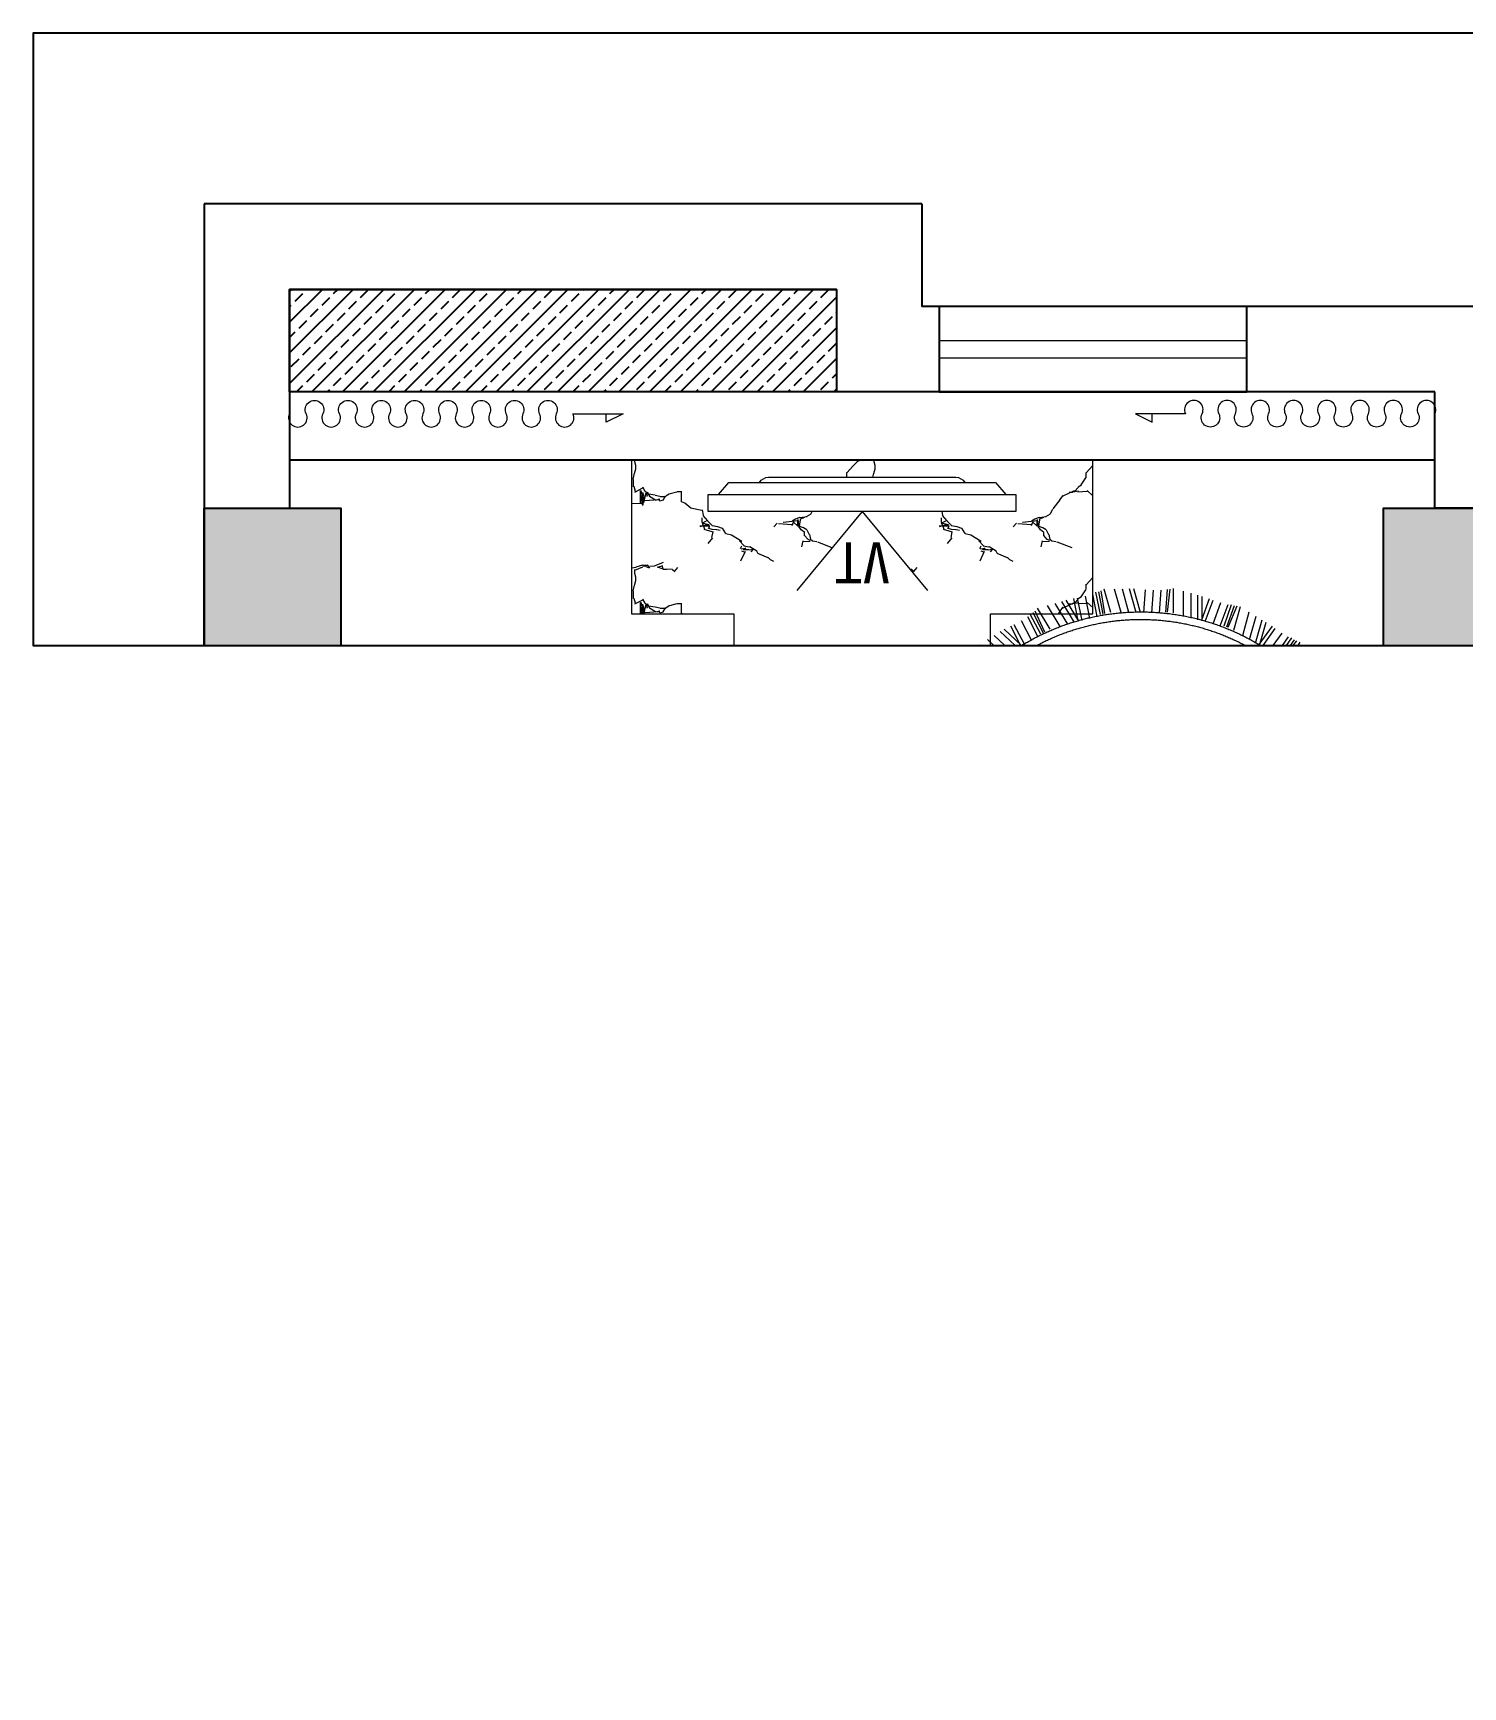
# Model space of a CAD drawing. Header units: millimetres. Extents: x 3162 to 221128, y -144913 to 11496.
# Drawn here: x 39028 to 43210, y -124041 to -119201 of the extents above; entities that cross this region are included whole.
import ezdxf
from ezdxf.enums import TextEntityAlignment as Align
from ezdxf.xclip import XClip

# ---------------------------------------------------------------- set-up
doc = ezdxf.new("R2010")
doc.units = ezdxf.units.MM
doc.header["$LTSCALE"] = 10
doc.header["$XCLIPFRAME"] = 2
for name, pattern in [('ACAD_ISO03W100', [30, 12, -18]), ('DASH', [8.89, 6.35, -2.54]), ('HIDDEN', [9.525, 6.35, -3.175])]:
    doc.linetypes.add(name, pattern=pattern)
doc.layers.get('Defpoints').update_dxf_attribs({"color": 250})
for name, color, linetype, lineweight in [('FC-Hatch【平面填充】', 250, 'Continuous', 0), ('FF-Curtain', 32, 'Continuous', 0), ('FF-Win【窗】', 132, 'Continuous', 0), ('FF-【活动成品家具】', 51, 'Continuous', 0), ('Hidden【虚线】', 136, 'DASH', 0)]:
    doc.layers.add(name, color=color, linetype=linetype, lineweight=lineweight)
for name, color, linetype in [('WALL_NEW【新建墙体】', 4, 'Continuous'), ('WALL【墙体】', 7, 'Continuous'), ('走线及回路标注', 1, 'Continuous')]:
    doc.layers.add(name, color=color, linetype=linetype)
doc.styles.add('ROMANTIC', font='', dxfattribs={"bigfont": 'gbcbig.shx'})
doc.styles.get('ROMANTIC').set_extended_font_data('STXihei')

# ---------------------------------------------------------------- blocks, each defined once
blk = doc.blocks.new('hlw_3_900_250')
for p, q in [((-0.5, 0.1389), (0.5, 0.1389)), ((-0.5, -0.1389), (0.5, -0.1389))]:
    blk.add_line(p, q)
at = {"linetype": 'HIDDEN', "ltscale": 15}
for p, q in [((-0.5, 0.0278), (0.5, 0.0278)), ((-0.5, -0.0278), (0.5, -0.0278))]:
    blk.add_line(p, q, dxfattribs=at)
blk = doc.blocks.new('1800平10104199')
h = blk.add_hatch()
h.set_pattern_fill('ANSI38', color=8, scale=100, style=0)
h.set_pattern_definition([(45, (-2757.802, -6613.146), (-8.838835, 8.838835), []), (135, (-2757.802, -6613.146), (-26.516504, 8.838835), [31.25, -18.75])])
h.paths.add_polyline_path([(511.3, -760, 1), (410.5, -760, 1)])
h.paths.add_polyline_path([(635.4, -926.8, 1), (588.8, -926.8, 1)])
h.paths.add_polyline_path([(799.5, -1093.5, 1), (737.5, -1093.5, 1)])
h.paths.add_polyline_path([(755.5, -837.6, 1), (871.9, -837.6, 1)])
h.paths.add_polyline_path([(1031.1, -868.6, 1), (1116.5, -868.6, 1)])
h.paths.add_polyline_path([(1221.2, -802.7, 1), (1104.8, -802.7, 1)])
h.paths.add_polyline_path([(1109.5, -442.5, 1), (1047.5, -442.5, 1)])
h.paths.add_polyline_path([(1249.1, -252.4, 1), (1094, -252.4, 1)])
at = {"ltscale": 300}
for p, q in [((-1534.8, 1322.3), (1533.8, 1322.3)), ((-1534.8, 1322.3), (-1534.8, 965.8)), ((-946.5, 1322.3), (-946.5, 965.9)), ((-900.5, -677.7), (-900.5, 1322.3)), ((899.5, -677.7), (899.5, 1322.3)), ((945.5, 1322.3), (945.5, 965.9)), ((1533.8, 1322.3), (1533.8, 965.8)), ((1408.5, -150.2), (1357.1, -192.4)), ((-900.5, -677.7), (899.5, -677.7))]:
    blk.add_line(p, q, dxfattribs=at)
at = {"color": 8}
for p, q in [((-1524.8, 1322.3), (-1524.8, 960)), ((-956.5, 1322.3), (-956.5, 960)), ((-865.5, 1322.3), (-865.5, 1322.3)), ((-865.5, 1322.3), (-865.5, 1322.3)), ((955.5, 1322.3), (955.5, 960)), ((1523.8, 1322.3), (1523.8, 960)), ((-1241.4, 1247.3), (-1241.4, 1006.8)), ((1245.5, 1247.3), (1245.5, 1006.8)), ((-1372.9, 1127.1), (-1112.4, 1127.1)), ((1113.9, 1127.1), (1374.4, 1127.1)), ((903.4, 145.8), (899.2, 79.5)), ((914.6, 146.3), (910.4, 79.9)), ((907.5, 78.5), (936, 144.2)), ((920.4, 76.7), (948.8, 142.4)), ((941.2, 73.8), (969.6, 139.5)), ((963.9, 70.6), (992.3, 136.3)), ((993.6, 66.4), (1022, 132.1)), ((1031.5, 125.9), (1012.1, 61.1)), ((1037.9, 122), (1015.9, 59.2)), ((1046.6, 119.1), (1023.9, 56.7)), ((1054.5, 112.5), (1032.5, 49.7)), ((1074.6, 103.7), (1052.6, 40.9)), ((1096.9, 95), (1075, 32.2)), ((1082.7, 29), (1127.8, 84.6)), ((1107.8, 92.4), (1085.9, 29.6)), ((1094.6, 23.8), (1139.7, 79.4)), ((1113.8, 15.4), (1158.9, 71)), ((1134.9, 6.2), (1180, 61.8)), ((1162.3, -5.8), (1207.4, 49.8)), ((1214.9, 41.2), (1178.7, -15.9)), ((1219.9, 35.7), (1181.9, -18.8)), ((1227.6, 30.6), (1188.9, -23.4)), ((1233.4, 22.1), (1195.3, -32.4)), ((1250.4, 8.2), (1212.3, -46.3)), ((1269.6, -6.2), (1231.5, -60.7)), ((1238.1, -65.9), (1296.5, -24.5)), ((1279.3, -11.6), (1241.3, -66.1)), ((1248.1, -74.1), (1306.5, -32.7)), ((1264.4, -87.4), (1322.8, -46)), ((1282.1, -101.9), (1340.5, -60.5)), ((1305.3, -120.9), (1363.7, -79.5)), ((1368.6, -89.8), (1318.3, -135)), ((1372, -96.5), (1320.6, -138.7)), ((1378, -103.4), (1326.1, -145)), ((1381.3, -113.1), (1329.9, -155.4)), ((1393.9, -131.1), (1342.5, -173.4)), ((1362.1, -199.2), (1429.5, -175.1)), ((1416.4, -158), (1365.1, -200.3)), ((1369.5, -209.8), (1436.9, -185.7)), ((1381.5, -227), (1449, -202.9)), ((1394.7, -245.8), (1462.2, -221.7)), ((1411.9, -270.3), (1479.4, -246.2)), ((1481.3, -257.4), (1420.7, -287.4)), ((1482.8, -264.7), (1421.9, -291.5)), ((1486.7, -273.1), (1425.5, -299.1)), ((1487.2, -283.3), (1426.3, -310.1)), ((1494.5, -304), (1433.6, -330.8)), ((1503.4, -326.3), (1442.5, -353.1)), ((1508.9, -336), (1448.1, -362.8)), ((1445.5, -360.9), (1516.9, -355.9)), ((1449.8, -373.2), (1521.2, -368.2)), ((1456.7, -393), (1528.2, -388)), ((1464.4, -414.7), (1535.8, -409.7)), ((1474.3, -442.9), (1545.7, -437.9)), ((1543.2, -475.7), (1477.4, -485.1)), ((1544.6, -449.2), (1478.1, -461.7)), ((1544, -456.7), (1478.2, -466.1)), ((1545.5, -465.7), (1479.6, -474.3)), ((1544.7, -497.7), (1478.9, -507.1)), ((1547.2, -521.5), (1481.4, -530.9)), ((1549.9, -532.4), (1484.1, -541.8)), ((1482.1, -539.3), (1552.3, -553.7)), ((1483, -552.2), (1553.1, -566.7)), ((1484.4, -573.1), (1554.5, -587.6)), ((1485.9, -596.1), (1556, -610.5)), ((1487.8, -626), (1557.9, -640.4)), ((1545.3, -676.2), (1479.4, -667.5)), ((1550.2, -667.1), (1484.4, -657.6)), ((1551.2, -658), (1485.3, -649.3)), ((1553.7, -651), (1486.4, -645.1)), ((85, -697.7), (150.9, -689)), ((88.9, -721.3), (154.8, -712.6)), ((89.2, -732.5), (155.2, -723.8)), ((156.4, -720.8), (92.8, -753.7)), ((1469.3, -720.8), (1533, -753.7)), ((1536.5, -732.5), (1470.6, -723.8)), ((1536.8, -721.3), (1470.9, -712.6)), ((1540.8, -697.7), (1474.9, -689)), ((159.1, -733.5), (95.5, -766.4)), ((163.4, -754.1), (99.8, -786.9)), ((1462.3, -754.1), (1526, -786.9)), ((1466.7, -733.5), (1530.3, -766.4)), ((168.2, -776.5), (104.5, -809.4)), ((110.4, -808.4), (172.3, -790.7)), ((110.9, -815.8), (175, -794.4)), ((181.3, -812.5), (111.3, -827.2)), ((1451.4, -805.9), (1515, -838.7)), ((1457.6, -776.5), (1521.2, -809.4)), ((195, -839.2), (125, -853.9)), ((205.5, -859.6), (135.5, -874.3)), ((1483.1, -889.2), (1422, -863)), ((1493.2, -869.7), (1432.1, -843.6)), ((1500.4, -862.4), (1439.6, -835.4)), ((1503.8, -853.8), (1442.7, -827.7)), ((1508.1, -847.8), (1444.9, -823.9)), ((215.1, -878.3), (145.1, -893)), ((221.1, -889.8), (151, -904.5)), ((161.6, -923.1), (218.2, -888.3)), ((168.4, -932), (225, -897.2)), ((180.3, -952.9), (236.9, -918)), ((1402, -903.8), (1454.4, -952.5)), ((1408, -892.2), (1460.4, -941)), ((1469.6, -921.6), (1408.4, -895.4)), ((1472.9, -910.9), (1411.7, -884.8)), ((190.3, -972.4), (246.9, -937.6)), ((192.2, -982.5), (249.3, -948.4)), ((197.2, -990.2), (253.8, -955.4)), ((199.7, -997.3), (255.6, -959.3)), ((1381.7, -942.7), (1434.1, -991.5)), ((1392.3, -922.3), (1444.7, -971.1)), ((266.6, -975.1), (203.1, -1008.1)), ((287, -997), (223.5, -1030.1)), ((302.6, -1013.9), (239.1, -1046.9)), ((1375.8, -1058.1), (1324, -1016.4)), ((1390.9, -1042.1), (1339.1, -1000.4)), ((1399.8, -1036.9), (1348.5, -994.6)), ((1405.3, -1029.6), (1353.5, -987.9)), ((1411.2, -1024.9), (1356.7, -984.9)), ((1367.8, -969.3), (1420.2, -1018)), ((316.9, -1029.2), (253.4, -1062.3)), ((325.7, -1038.8), (262.2, -1071.8)), ((277.5, -1086.9), (322.6, -1038.1)), ((286.4, -1093.6), (331.5, -1044.8)), ((303.5, -1110.5), (348.6, -1061.6)), ((1293.9, -1050.2), (1331.2, -1111.3)), ((1354.1, -1085.6), (1302.3, -1043.9)), ((1302.8, -1040.7), (1340.1, -1101.8)), ((1360.1, -1076.2), (1308.3, -1034.5)), ((318.4, -1126.6), (363.5, -1077.8)), ((323, -1135.8), (368.7, -1087.5)), ((329.9, -1141.8), (375, -1093)), ((334.1, -1148), (377.8, -1096.3)), ((392.6, -1108.5), (340.4, -1157.5)), ((1243.2, -1104.1), (1280.5, -1165.2)), ((1263.8, -1082.2), (1301.1, -1143.3)), ((1279.5, -1065.5), (1316.8, -1126.6)), ((418.2, -1124.2), (365.9, -1173.1)), ((437.7, -1136.2), (385.5, -1185.1)), ((455.6, -1147.1), (403.4, -1196.1)), ((466.7, -1153.9), (414.5, -1202.9)), ((433.2, -1213.3), (463.5, -1154.1)), ((443.6, -1217.3), (473.9, -1158.1)), ((1198.6, -1212.4), (1160, -1158.3)), ((1161.3, -1155.3), (1180.8, -1224.2)), ((1207, -1205), (1168.4, -1150.9)), ((1227, -1191.7), (1188.4, -1137.6)), ((1245.8, -1180.4), (1207.2, -1126.3)), ((1255.8, -1177.8), (1217.8, -1123.2)), ((1263.1, -1172.3), (1224.5, -1118.2)), ((1270, -1169.4), (1228.3, -1116.1)), ((464.6, -1229), (494.9, -1169.8)), ((483.4, -1240.5), (513.6, -1181.3)), ((490.2, -1248.1), (521.2, -1189.3)), ((498.5, -1252.1), (528.8, -1192.9)), ((504.2, -1256.8), (532.4, -1195.3)), ((549.9, -1203.1), (512.8, -1264.3)), ((1087.6, -1271.3), (1065.1, -1208.8)), ((1095, -1270.3), (1069.3, -1207.8)), ((1086.9, -1200.3), (1106.4, -1269.2)), ((1112.6, -1184.8), (1132, -1253.7)), ((1132.2, -1172.9), (1151.7, -1241.8)), ((1150.2, -1162), (1169.6, -1230.9)), ((578.7, -1211.3), (541.7, -1272.5)), ((600.9, -1217.5), (563.8, -1278.7)), ((621, -1223.2), (583.9, -1284.5)), ((633.5, -1226.8), (596.4, -1288)), ((617.3, -1293), (630.5, -1227.8)), ((628.4, -1294.1), (641.6, -1228.9)), ((651.8, -1299.6), (664.9, -1234.5)), ((672.9, -1305.6), (686.1, -1240.5)), ((681.6, -1311.1), (695.6, -1246.1)), ((690.6, -1312.7), (703.8, -1247.6)), ((697.4, -1315.7), (707.9, -1248.9)), ((726.9, -1251.7), (707.7, -1320.6)), ((756.9, -1251.8), (737.7, -1320.7)), ((779.9, -1251.8), (760.7, -1320.8)), ((800.8, -1251.9), (781.6, -1320.9)), ((813.8, -1251.9), (794.6, -1320.9)), ((827.1, -1318.1), (822.2, -1251.8)), ((851, -1317.2), (846.1, -1250.9)), ((873, -1317.2), (868.1, -1250.9)), ((892, -1319.3), (887.1, -1253)), ((899.4, -1320.4), (891.4, -1253.2)), ((910.4, -1250.7), (910.6, -1322.3)), ((939.3, -1242.7), (939.5, -1314.3)), ((961.5, -1236.6), (961.6, -1308.2)), ((981.7, -1231), (981.8, -1302.6)), ((1014.7, -1292.5), (992.2, -1230)), ((994.2, -1227.5), (994.3, -1299.1)), ((1024.8, -1287.6), (1002.2, -1225.1)), ((1047.6, -1280.3), (1025, -1217.8)), ((1068.8, -1274.4), (1046.2, -1211.9)), ((1079.1, -1274.6), (1057.3, -1211.8))]:
    blk.add_line(p, q, dxfattribs=at)
for points in [[(-895.5, 1322.3, 0.39642), (-865.5, 1294), (-0.5, 1294), (868.6, 1294)], [(868.6, 1294), (868.6, -587.2, -0.325595), (818.6, -644.2), (-815.5, -644.2, -0.382387), (-865.5, -591.9), (-865.5, 1294)], [(-865.5, 522.2, 0.078778), (-456.2, 550.1, -0.068393), (490.7, 554.5, 0.079495), (868.6, 576.2)]]:
    blk.add_lwpolyline(points, format="xyb", dxfattribs=at)
for centre, radius in [((-1241.4, 1124.3), 99.6), ((1245.5, 1124.3), 99.6), ((-1241.4, 1124.3), 39.6), ((1245.5, 1124.3), 39.6)]:
    blk.add_circle(centre, radius, dxfattribs=at)
for centre, radius, start, end in [((868.5, 1324.1), 30.1, 270.0725, 356.5701), ((-336.9, 1171.8), 308.5, 175.3048, 198.6942), ((-531.6, 1469.5), 294.8, 247.5179, 264.267), ((-661.4, 952.7), 245, 40.4189, 85.9871), ((-2259.7, 935.8), 1636.4, 4.8098, 9.1892), ((-373.1, 4551.3), 3380.3, 266.8134, 276.1602), ((6.8, 946.1), 245, 94.0129, 139.5811), ((-203.6, 1170.5), 194.3, 306.5711, 5.89), ((145.4, 1106.9), 176.7, 151.7736, 201.6983), ((309.2, 1177.1), 194.3, 174.11, 233.4289), ((297.6, 2033.7), 856.1, 257.7438, 273.6284), ((98.7, 952.7), 245, 40.4189, 85.9871), ((-241.4, 1072.8), 378.3, 353.4947, 19.1867), ((477.9, 812.6), 387.8, 68.2026, 108.9817), ((737.4, 946.1), 245, 94.0129, 139.5811), ((644.8, 1327.3), 156.3, 261.5958, 298.9092), ((527, 1170.5), 194.3, 333.7371, 5.89), ((1216.3, 1044.5), 517, 163.6046, 172.3273), ((-662.1, 1043), 44.6, 314.4736, 42.1713), ((-2990.2, 1118.7), 2361.8, 357.3905, 358.8876), ((527, 1170.5), 194.3, 320.9404, 333.7371), ((745.2, 1073), 45.9, 165.3506, 223.2684), ((-185.5, 1019.5), 168.1, 337.017, 7.5368), ((177.6, 996.3), 54.7, 142.0833, 220.902), ((545.2, 1019.5), 168.1, 337.017, 7.5368), ((-451, 819.7), 194.3, 126.5711, 185.89), ((-1120.7, 936.2), 495.6, 344.0243, 8.7071), ((-203.6, 813.1), 194.3, 4.3181, 53.4289), ((309.2, 819.7), 194.3, 126.5711, 172.3641), ((527, 813.1), 194.3, 354.11, 53.4289), ((-1507, 923.2), 40.9, 115.784, 31.7834), ((-1240.7, 2490.7), 1563.2, 261.4814, 278.5186), ((-974.3, 923.2), 40.9, 148.2166, 64.216), ((152, 938.6), 183.4, 175.2233, 196.23), ((-193, 940), 329.9, 343.7954, 3.5554), ((1154.5, 929.9), 455.2, 176.9801, 197.479), ((973.3, 923.2), 40.9, 115.784, 31.7834), ((1239.7, 2490.7), 1563.2, 261.4814, 278.5186), ((1506, 923.2), 40.9, 148.2166, 64.216), ((737.4, 1037.5), 245, 220.4189, 265.9871), ((-690.3, 5564.4), 4764.9, 267.8927, 277.5858), ((23.8, 1100.1), 272.5, 251.8082, 283.204), ((314.8, -460.2), 1315.1, 65.0983, 100.0195), ((-380.9, -967.5), 1786.8, 97.8585, 98.4763), ((-661.4, 1044.1), 245, 274.0129, 278.3417), ((479.7, -680.2), 1492.8, 80.7251, 83.5186), ((-113.5, 845.3), 452.3, 220.7333, 256.9672), ((711.6, -1003.3), 1554.8, 93.6786, 116.8708), ((716, -228.3), 779.4, 92.6087, 126.6587), ((-277.1, 1136.4), 735.1, 240.1408, 264.511), ((815.2, -583.5), 648.3, 188.3552, 82.5258), ((-39.5, 1274.6), 1371.9, 255.0326, 276.4383), ((-65.8, -1304.9), 1207.9, 88.7545, 122.4486), ((27.4, -1252.5), 1157.2, 93.3188, 127.4147), ((892.2, -209.2), 378.7, 214.9316, 266.4293)]:
    blk.add_arc(centre, radius, start, end, dxfattribs=at)
at = {"ltscale": 300}
for centre, radius, start, end in [((-1507, 923.2), 50.9, 123.0907, 10.4547), ((-1240.7, 2490.7), 1573.2, 262.0985, 277.9015), ((-974.3, 923.2), 50.9, 169.5453, 56.9093), ((973.3, 923.2), 50.9, 123.0907, 10.4547), ((1239.7, 2490.7), 1573.2, 262.0985, 277.9015), ((1506, 923.2), 50.9, 169.5453, 56.9093), ((815.2, -583.5), 670.3, 188.0791, 82.7724)]:
    blk.add_arc(centre, radius, start, end, dxfattribs=at)
blk = doc.blocks.new('海龙工具_液晶电视')
at = {"color": 251, "linetype": 'ACAD_ISO03W100', "ltscale": 2.5}
for q in [(-507.9, 716), (507.9, 716)]:
    blk.add_line((0, 100), q, dxfattribs=at)
blk.add_line((-450, 50), (450, 50))
at = {"color": 251}
blk.add_line((-300, 15), (300, 15), dxfattribs=at)
blk.add_lwpolyline([(-450, 50), (450, 50), (450, 100), (-450, 100)], close=True)
blk.add_lwpolyline([(-420, 50), (-390, 15), (-300, 15, 0.267949), (-274, 0), (274, 0, 0.267949), (300, 15), (390, 15), (420, 50)], format="xyb")
at = {"color": 250, "style": 'ROMANTIC', "text_generation_flag": 6}
blk.add_text('TV', height=120, rotation=180, dxfattribs=at).set_placement((0.8, 250.3), align=Align.MIDDLE)
blk = doc.blocks.new('液晶电视')
at = {"ltscale": 4}
blk.add_blockref('海龙工具_液晶电视', (0, 0), dxfattribs=at)
blk = doc.blocks.new('海龙_05060884')
at = {"layer": 'FF-【活动成品家具】'}
h = blk.add_hatch(dxfattribs=at)
h.set_pattern_fill('AA大理石深SC800', color=8, scale=700, pattern_type=2)
h.set_pattern_definition([(177.769103, (2569207.35, -1702093.014), (-700.00002183, -2.69e-05), [40.03034, -8366.3405]), (28.1136392, (2569187.35, -1702055.616), (700.0000028, 327.23196765), [26.45461, -5529.00824]), (76.6298055, (2569187.35, -1702002.636), (-1.05e-05, 327.2319275), [14.41496, -3012.71901]), (106.992819, (2569190.68, -1701979.26), (6.7e-06, 327.2319222), [11.40566, -2383.78875]), (21.8355897, (2569187.35, -1701955.89), (699.99999517, 327.2319006), [25.13679, -5253.58526]), (17.3096175, (2569190.68, -1701949.66), (700.0000145, 327.231969), [10.47438, -2189.14444]), (162.690382, (2569167.35, -1702091.46), (-700.0000325, 327.231908), [20.94876, -2178.67006]), (125.490837, (2569147.35, -1702085.22), (-4.3e-05, 327.231901), [17.22434, -1188.48149]), (162.690382, (2569137.35, -1702071.2), (-700.0000325, 327.231908), [10.47438, -2189.14444]), (136.925518, (2569127.35, -1702068.08), (-2e-05, 327.23191), [22.8165, -935.47517]), (3.3442344, (2569084.018, -1702054.058), (700.000013, 4.667e-05), [26.71214, -5582.84048]), (10.5914065, (2569067.35, -1702057.174), (1400.000031, 327.2319727), [16.95554, -3543.70772]), (0, (2569057.35, -1702057.17), (700, 327.23194), [10, -689.99994]), (103.370194, (2569187.35, -1702055.616), (-5.48e-05, 327.2319113), [14.41489, -3012.71901]), (90, (2569184, -1702041.6), (700, -4e-14), [10.90773, -316.32419]), (90, (2569184, -1702030.7), (700, -4e-14), [10.90773, -316.32419]), (78.995121, (2569184.02, -1702019.776), (-2.72e-05, 327.2319559), [17.46185, -3649.52189]), (90, (2569187.35, -1701968.35), (700, -4e-14), [12.46598, -314.76592]), (6.6658365, (2569177.35, -1701951.21), (699.9999705, 1.27e-05), [13.42411, -2805.63262]), (160.679045, (2569177.35, -1701951.21), (-699.9999937, 327.231933), [14.12908, -2952.97835]), (47.485996, (2568894.02, -1702156.9), (700.0000005, 654.4639248), [14.79793, -3092.76646]), (6.1571803, (2568904.018, -1702145.995), (2800.00001973, 327.23192843), [43.58473, -9109.2134]), (31.9352432, (2568947.35, -1702141.32), (699.9999716, 327.2319319), [11.78345, -2462.74511]), (19.3209546, (2568957.35, -1702135.09), (699.999996, 327.2319281), [14.12908, -2952.97835]), (8.8568723, (2568970.68, -1702130.41), (699.9999635, 5.46e-05), [20.24134, -2105.10111]), (30.29957, (2568990.684, -1702127.295), (700.0000166, 327.2319738), [15.44284, -3227.55244]), (61.8626245, (2569004.02, -1702119.5), (-3.7e-05, 327.231936), [14.13664, -1470.21231]), (52.9473395, (2569010.684, -1702107.038), (700.00000455, 981.6958246), [33.192334, -6937.19747]), (51.263996, (2569030.684, -1702080.55), (699.999997, 981.6958529), [15.98128, -3340.08304]), (25.054876, (2569040.68, -1702068.08), (700, -3e-06), [36.79571, -735.91427]), (47.485996, (2569074.02, -1702052.5), (700.0000005, 654.4639248), [14.79793, -3092.76646]), (31.9352432, (2569084.02, -1702041.59), (699.9999716, 327.2319319), [11.78345, -2462.74511]), (56.6470201, (2569094.018, -1702035.36), (700.0000012, 981.6958188), [24.25143, -5068.55181]), (90, (2569107.35, -1702015.1), (700, -4e-14), [15.582476, -311.64945]), (47.485996, (2569107.35, -1701999.52), (700.0000005, 654.4639248), [29.59586, -3077.96853]), (47.485996, (2569127.35, -1701977.704), (700.0000005, 654.4639248), [14.79793, -3092.76646]), (19.3209546, (2569137.35, -1701966.796), (699.999996, 327.2319281), [14.12908, -2952.97835]), (56.2378233, (2569150.684, -1701962.12), (699.99996254, 981.69585345), [29.98968, -6267.84088]), (25.054876, (2568970.68, -1702136.64), (700, -3e-06), [14.71827, -757.99171]), (80.6556929, (2568967.35, -1702156.9), (2.62e-05, 327.2319152), [20.52967, -4290.69354]), (160.679045, (2568980.684, -1702161.58), (-699.9999937, 327.231933), [14.12908, -2952.97835]), (148.064756, (2568990.68, -1702167.81), (-699.999967, 327.2319416), [11.78345, -2462.74511]), (115.424913, (2568997.35, -1702181.834), (-700.000029, 1636.1597197), [15.52817, -3245.38277]), (103.370194, (2569000.684, -1702195.86), (-5.48e-05, 327.2319113), [14.41489, -3012.71901]), (144.961427, (2569007.35, -1702200.53), (-700.0000265, 654.4638884), [8.14233, -1701.74844]), (173.334163, (2569020.684, -1702202.09), (-699.9999705, 1.88e-05), [13.42411, -2805.63262]), (158.418473, (2569064.018, -1702219.232), (-4199.99999472, 1636.15974199), [46.60026, -9739.4493]), (78.995121, (2568977.35, -1702217.674), (-2.72e-05, 327.2319559), [17.46185, -3649.52189]), (4.4550498, (2568980.684, -1702200.533), (700.0000104, 4.37e-05), [20.0606, -4192.66778]), (154.945124, (2569000.68, -1702198.97), (-700, -9e-07), [7.35917, -765.35081]), (132.514004, (2568994.02, -1702195.86), (-699.9999993, 654.463926), [14.79793, -3092.76646]), (90, (2568984, -1702184.95), (700, -4e-14), [9.34949, -317.88246]), (142.076999, (2568984.02, -1702175.6), (-700.0000235, 654.463844), [12.67686, -2649.46857]), (125.490837, (2568974.02, -1702167.81), (-4.3e-05, 327.231901), [11.48294, -1194.22296]), (99.344307, (2568967.35, -1702158.46), (-2.57e-05, 327.2319152), [20.5296, -4290.69354]), (90, (2568964, -1702156.9), (700, -4e-14), [18.69897, -308.53291]), (136.925518, (2568964.02, -1702156.9), (-2e-05, 327.23191), [18.2532, -940.03847]), (70.3775316, (2568947.35, -1702153.79), (1.97e-05, 327.231914), [9.92593, -2074.51804]), (175.54495, (2568947.35, -1702153.786), (-700.0000158, -2.36e-05), [40.1212, -4172.60718]), (148.064756, (2569544.02, -1702230.14), (-699.999967, 327.2319416), [23.56697, -2450.96166]), (35.0385725, (2569504.02, -1702225.47), (700.000032, 654.463882), [8.14233, -1701.74844]), (6.6658365, (2569520.684, -1702225.465), (699.9999705, 1.27e-05), [13.42411, -2805.63262]), (162.690382, (2569510.68, -1702233.26), (-700.0000325, 327.231908), [10.47438, -2189.14444]), (64.5750864, (2569497.35, -1702261.305), (699.9999829, 1636.1597424), [31.05627, -3229.8546]), (0, (2569504.02, -1702225.47), (700, 327.23194), [16.666664, -683.33328]), (118.137375, (2569547.35, -1702236.37), (-2.2e-05, 327.231903), [7.06832, -1477.28063]), (157.435521, (2569577.35, -1702248.84), (-699.9999875, 327.23189523), [32.48693, -6789.76837]), (136.925518, (2569584.02, -1702255.07), (-2e-05, 327.23191), [9.1266, -949.16507]), (154.945124, (2569594.02, -1702259.75), (-700, -9e-07), [11.03872, -761.67126]), (49.4476465, (2569527.35, -1702231.7), (700.0000126, 981.6957893), [10.25416, -2143.11958]), (51.263996, (2569304.02, -1701963.68), (699.999997, 981.6958529), [15.98128, -3340.08304]), (136.925518, (2569304.02, -1701963.68), (-2e-05, 327.23191), [9.1266, -949.16507]), (176.655765, (2569297.35, -1701957.447), (-700.00001707, -1.59e-05), [26.71214, -5582.84048]), (106.992819, (2569270.68, -1701955.89), (6.7e-06, 327.2319222), [11.40566, -2383.78875]), (19.3209546, (2569254.02, -1701949.655), (699.999996, 327.2319281), [14.12908, -2952.97835]), (159.49524, (2569270.684, -1701955.89), (-700.0000066, 327.2319549), [17.79407, -3718.95475]), (180, (2569280.7, -1701955.9), (-700, 327.23194), [10, -689.99994]), (22.2465213, (2569244.018, -1701944.98), (700.0000198, 327.23192524), [28.8113, -6021.55701]), (6.6658365, (2569230.684, -1701946.54), (699.9999705, 1.27e-05), [13.42411, -2805.63262]), (52.1215557, (2569400.684, -1702208.324), (700.0000225, 981.6958277), [21.71596, -4538.63158]), (78.995121, (2569414.02, -1702191.184), (-2.72e-05, 327.2319559), [17.46185, -3649.52189]), (162.690382, (2569417.35, -1702174.04), (-700.0000325, 327.231908), [10.47438, -2189.14444]), (164.332014, (2569407.35, -1702170.926), (-1399.9999669, 327.2319563), [17.30988, -3617.75911]), (104.970339, (2569390.684, -1702166.25), (-3.98e-05, 327.2319457), [12.90394, -2696.92402]), (109.622468, (2569387.35, -1702153.79), (-1.74e-05, 327.231914), [9.92593, -2074.51804]), (90, (2569384, -1702144.44), (700, -4e-14), [12.46598, -314.76592]), (25.054876, (2569384.02, -1702147.55), (700, -3e-06), [14.71827, -757.99171]), (166.844039, (2569404.02, -1702152.23), (-699.999993, 327.2319035), [20.53905, -1417.1955]), (0, (2569394.02, -1702152.23), (700, 327.23194), [10, -689.99994]), (15.667986, (2569377.35, -1702156.9), (1399.9999669, 327.2319563), [17.30988, -3617.75911]), (180, (2569394.02, -1702156.9), (-700, 327.23194), [16.666664, -683.33328]), (180, (2569407.35, -1702156.9), (-700, 327.23194), [13.333334, -686.66661]), (61.8626245, (2569404.02, -1702163.14), (-3.7e-05, 327.231936), [7.06832, -1477.28063]), (162.690382, (2569414.02, -1702166.25), (-700.0000325, 327.231908), [10.47438, -2189.14444]), (173.334163, (2569427.35, -1702167.81), (-699.9999705, 1.88e-05), [13.42411, -2805.63262]), (171.143127, (2569437.35, -1702169.37), (-699.9999743, -6e-06), [10.12067, -2115.22178]), (13.15596, (2569247.35, -1702080.55), (699.999983, 327.2319595), [13.6927, -1424.04185]), (146.796701, (2569247.35, -1702080.55), (-1400.0000003, 981.6958516), [19.91878, -4163.01753]), (118.137375, (2569230.68, -1702069.64), (-2.2e-05, 327.231903), [14.13664, -1470.21231]), (90, (2569224, -1702069.64), (700, -4e-14), [12.46598, -314.76592]), (113.162745, (2569224.02, -1702069.64), (-3.44e-05, 327.2319177), [8.47434, -1771.13755]), (75.873987, (2569214.018, -1702088.34), (699.99999423, 2945.08749146), [27.31624, -5709.08807]), (90, (2569214, -1702088.34), (700, -4e-14), [18.69897, -308.53291]), (106.992819, (2569214.02, -1702069.64), (6.7e-06, 327.2319222), [11.40566, -2383.78875]), (90, (2569210.7, -1702096.1), (700, -4e-14), [37.397934, -289.83395]), (95.3136086, (2569210.684, -1702096.13), (-1.335e-05, 327.2319124), [35.99435, -7522.8223]), (83.5762835, (2569204.018, -1702089.898), (3.255e-05, 327.23196893), [29.79375, -6226.89452]), (90, (2569204, -1702089.9), (700, -4e-14), [9.34949, -317.88246]), (76.6298055, (2569204.02, -1702080.55), (-1.05e-05, 327.2319275), [14.41496, -3012.71901]), (103.370194, (2569207.35, -1702066.524), (-5.48e-05, 327.2319113), [14.41489, -3012.71901]), (90, (2569204, -1702079), (700, -4e-14), [26.490205, -300.7417]), (133.553349, (2569507.35, -1702214.56), (-700.0000129, 654.4639115), [19.35087, -4044.33463]), (169.408593, (2569524.02, -1702217.674), (-1400.000041, 327.2319161), [16.95554, -3543.70772]), (6.6658365, (2569497.35, -1702222.35), (699.9999705, 1.27e-05), [13.42411, -2805.63262]), (66.837255, (2569497.35, -1702222.35), (-2.94e-05, 327.231945), [8.47434, -1771.13755]), (148.064756, (2569500.68, -1702202.09), (-699.999967, 327.2319416), [35.35042, -2439.17821]), (164.332014, (2569470.684, -1702183.39), (-1399.9999669, 327.2319563), [17.30988, -3617.75911]), (122.690182, (2569454.02, -1702178.72), (-699.9999866, 981.6958593), [18.51521, -3869.68155]), (160.679045, (2569444.02, -1702163.135), (-699.9999937, 327.231933), [14.12908, -2952.97835]), (169.408593, (2569430.684, -1702158.46), (-1400.000041, 327.2319161), [16.95554, -3543.70772]), (133.553349, (2569414.02, -1702155.344), (-700.0000129, 654.4639115), [19.35087, -4044.33463]), (130.552353, (2569400.68, -1702141.32), (-700.000004, 981.6957954), [20.50832, -2132.86542]), (102.074477, (2569387.35, -1702125.74), (-2.5e-05, 327.2319044), [15.93501, -3330.41737]), (169.408593, (2569384.02, -1702110.155), (-1400.000041, 327.2319161), [33.91108, -3526.75218]), (139.920946, (2569350.684, -1702103.92), (-700.0000024, 654.46388085), [21.78204, -4552.44356]), (154.945124, (2569334.02, -1702089.9), (-700, -9e-07), [11.03872, -761.67126]), (90, (2569324, -1702085.2), (700, -4e-14), [29.606696, -297.62523]), (0, (2569310.7, -1702055.6), (700, 327.23194), [13.333334, -686.66661]), (14.9560981, (2569287.35, -1702061.85), (1399.9999853, 327.2319453), [24.15147, -5047.66192]), (31.9352432, (2569277.35, -1702068.08), (699.9999716, 327.2319319), [11.78345, -2462.74511]), (61.8626245, (2569270.68, -1702080.55), (-3.7e-05, 327.231936), [14.13664, -1470.21231]), (17.3096175, (2569260.68, -1702083.66), (700.0000145, 327.231969), [10.47438, -2189.14444]), (118.137375, (2569260.68, -1702083.66), (-2.2e-05, 327.231903), [7.06832, -1477.28063]), (4.4550498, (2569217.35, -1702080.55), (700.0000104, 4.37e-05), [40.1212, -4172.60718]), (51.263996, (2569207.35, -1702093.014), (699.999997, 981.6958529), [15.98128, -3340.08304]), (0, (2569260.7, -1702069.64), (700, 327.23194), [16.666664, -683.33328]), (166.844039, (2569260.68, -1702069.64), (-699.999993, 327.2319035), [13.6927, -1424.04185]), (171.143127, (2569247.35, -1702066.52), (-699.9999743, -6e-06), [20.24134, -2105.10111]), (142.076999, (2569227.35, -1702063.41), (-700.0000235, 654.463844), [12.67686, -2649.46857]), (118.137375, (2569217.35, -1702055.62), (-2.2e-05, 327.231903), [14.13664, -1470.21231]), (90, (2569190.7, -1701988.6), (700, -4e-14), [9.34949, -317.88246]), (171.143127, (2569220.68, -1701948.1), (-699.9999743, -6e-06), [10.12067, -2115.22178]), (154.945124, (2569230.68, -1701952.77), (-700, -9e-07), [11.03872, -761.67126]), (125.490837, (2569230.68, -1701952.77), (-4.3e-05, 327.231901), [11.48294, -1194.22296]), (0, (2569210.7, -1701943.42), (700, 327.23194), [13.333334, -686.66661]), (17.3096175, (2569200.68, -1701946.54), (700.0000145, 327.231969), [10.47438, -2189.14444])])
h.paths.add_polyline_path([(675, -67), (675, 383), (-675, 383), (-675, -67), (-375, -67), (-375, -167), (-329.8, -167), (0, 233), (-450, 233), (-450, 283), (-420, 283), (-390, 318), (-300, 318, -0.267949), (-274, 333), (274, 333, -0.267949), (300, 318), (390, 318), (420, 283), (450, 283), (450, 233), (0, 233), (329.8, -167), (375, -167), (375, -67)])
blk.add_lwpolyline([(-675, 383), (-675, -67), (-375, -67), (-375, -167), (375, -167), (375, -67), (675, -67), (675, 383), (-675, 383)], dxfattribs=at)
at = {"layer": 'FF-【活动成品家具】', "xscale": -1, "rotation": 180}
blk.add_blockref('液晶电视', (0, 333), dxfattribs=at)
blk = doc.blocks.new('海龙_08210935')
at = {"layer": 'FC-Hatch【平面填充】'}
h = blk.add_hatch(dxfattribs=at)
h.set_pattern_fill('钢筋混凝土', color=256, scale=75, pattern_type=2)
h.set_pattern_definition([(45, (-28415.01, -533.996), (-53.033, 53.033), []), (50, (-28415.01, -534), (107.58903, -9.41283), [11.25, -123.75]), (355, (-28415.01, -534), (-20.81267, 112.82884), [9, -99]), (100.4514, (-28406.04, -534.78), (86.77638, 103.4159), [9.561, -105.1713]), (46.1842, (-28415.01, -504), (160.08613, -24.82784), [16.875, -185.625]), (96.6356, (-28401.67, -506.07), (140.1994, 146.1177), [14.3416, -157.75695]), (351.1842, (-28415, -504), (140.1993, 146.1178), [13.5, -148.5]), (21, (-28400.01, -511.5), (89.53605, -60.39284), [11.25, -123.75]), (326, (-28400.01, -511.5), (36.49734, 108.7725), [9, -99]), (71.4514, (-28392.55, -516.53), (126.03335, 48.37956), [9.561, -105.1713]), (37.5, (-28415.008, -533.996), (1.82398, 49.93408), [0.75, -97.8, 0.75, -100.5, 0.75, -99.375]), (7.5, (-28415.01, -533.996), (39.46043, 59.16176), [0.75, -57.3, 0.75, -95.55, 0.75, -37.875]), (327.5, (-28448.458, -533.996), (80.073365, -3.38323), [0.75, -37.5, 0.75, -117, 0.75, -155.25]), (317.5, (-28463.46, -533.996), (87.47793, 15.01575), [0.75, -48.75, 0.75, -77.7, 0.75, -110.25])])
h.paths.add_polyline_path([(-3325, -720), (-3725, -720), (-3725, -1280), (-3325, -1280)])
h.paths.add_polyline_path([(275, -720), (-275, -720), (-275, -1280), (275, -1280)])
h.paths.add_polyline_path([(3725, -720), (3325, -720), (3325, -1280), (3725, -1280)])
h.paths.add_polyline_path([(3475, 1920), (-1125, 1920), (-1125, 1600), (3475, 1600)])
at = {"layer": 'WALL_NEW【新建墙体】'}
h = blk.add_hatch(dxfattribs=at)
h.set_pattern_fill('ANSI33', color=8, scale=10, style=0)
h.set_pattern_definition([(45, (1875, -1920), (-44.9013, 44.9013), []), (45, (1919.9, -1920), (-44.9013, 44.9013), [31.75, -15.875])])
h.paths.add_polyline_path([(3475, -1620), (1875, -1620), (1875, -1920), (3475, -1920)])
at = {"layer": 'Defpoints'}
blk.add_line((125, -1420), (3475, -1420), dxfattribs=at)
at = {"layer": 'FF-Curtain'}
for points in [[(125, -1556, 1.6), (173.6, -1556, -1.6), (222.2, -1556, 1.6), (270.8, -1556, -1.6), (319.4, -1556, 1.6), (368.1, -1556, -1.6), (416.7, -1556, 1.6), (465.3, -1556, -1.6), (513.9, -1556, 1.6), (562.5, -1556, -1.6), (611.1, -1556, 1.6), (659.7, -1556, -1.6), (708.3, -1556, 1.6), (756.9, -1556, -1.6), (805.6, -1556, 1.6), (854.2, -1556), (902.8, -1556), (951.4, -1556), (1000, -1556), (951.4, -1531.7), (951.4, -1556)], [(3475, -1556, 1.6), (3426.2, -1556, -1.6), (3377.5, -1556, 1.6), (3328.7, -1556, -1.6), (3279.9, -1556, 1.6), (3231.1, -1556, -1.6), (3182.4, -1556, 1.6), (3133.6, -1556, -1.6), (3084.8, -1556, 1.6), (3036, -1556, -1.6), (2987.3, -1556, 1.6), (2938.5, -1556, -1.6), (2889.7, -1556, 1.6), (2840.9, -1556, -1.6), (2792.2, -1556, 1.6), (2743.4, -1556, -1.6), (2694.6, -1556, 1.6), (2645.8, -1556), (2597.1, -1556), (2548.3, -1556), (2499.5, -1556), (2548.3, -1531.6), (2548.3, -1556)]]:
    blk.add_lwpolyline(points, format="xyb", dxfattribs=at)
at = {"layer": 'WALL_NEW【新建墙体】'}
blk.add_lwpolyline([(1875, -1620), (3475, -1620), (3475, -1920), (1875, -1920)], close=True, dxfattribs=at)
at = {"layer": 'WALL【墙体】'}
for p, q in [((3725, -2170), (3725, 2170)), ((3475, -1920), (3475, -1280)), ((125, -1620), (1875, -1620)), ((1875, -1920), (1875, -1620)), ((-1725, -1870), (1625, -1870)), ((1625, -2170), (1625, -1870)), ((1875, -1920), (3475, -1920)), ((1625, -2170), (3725, -2170))]:
    blk.add_line(p, q, dxfattribs=at)
for points in [[(-275, -720), (275, -720), (275, -1280), (-275, -1280)], [(3325, -720), (3725, -720), (3725, -1280), (3325, -1280)], [(675, -1870), (1575, -1870), (1575, -1620), (675, -1620)]]:
    blk.add_lwpolyline(points, close=True, dxfattribs=at)
blk.add_lwpolyline([(-125, -1620), (-125, -1280), (125, -1280), (125, -1620)], dxfattribs=at)
at = {"layer": 'FF-Win【窗】', "xscale": 900, "yscale": 900, "zscale": 900, "rotation": 180.0000000000117}
blk.add_blockref('hlw_3_900_250', (1125, -1745), dxfattribs=at)
at = {"layer": 'FF-【活动成品家具】', "xscale": -1}
blk.add_blockref('1800平10104199', (1799.5, 277.7), dxfattribs=at)
at = {"layer": 'FF-【活动成品家具】', "rotation": 180}
blk.add_blockref('海龙_05060884', (1800, -1037), dxfattribs=at)

msp = doc.modelspace()

# ---------------------------------------------------------------- linework, layer by layer
at = {"layer": 'Hidden【虚线】'}
msp.add_lwpolyline([(45627.6, -119201.3), (39027.9, -119201.3), (39027.9, -120993.6), (45627.6, -120993.6)], close=True, dxfattribs=at)

# ---------------------------------------------------------------- block references
at = {"layer": '走线及回路标注'}
ref = msp.add_blockref('海龙_08210935', (43252.9, -121871.3), dxfattribs=dict(at, rotation=180))
XClip(ref).set_block_clipping_path([(-2374.7581585432, -2670.0000454747), (4225.0000414568, -877.6532055172)])

doc.saveas('drawing.dxf')
